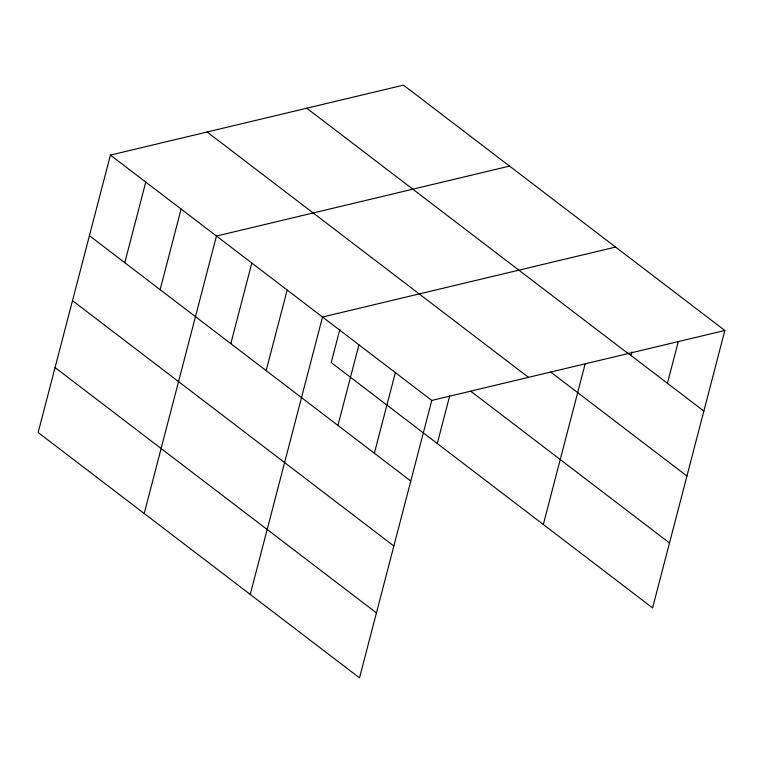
<?xml version="1.0" encoding="UTF-8"?>
<svg xmlns="http://www.w3.org/2000/svg" width="763" height="763" viewBox="0 0 763 763"><rect width="100%" height="100%" fill="white"/><g stroke="black" fill="none" stroke-linecap="round" stroke-linejoin="round"><path stroke-width="1.14" d="M724.85 330.484L403.484 85.132L110.416 155.089L38.15 432.516L359.516 677.868L431.782 400.432L724.85 330.484L652.584 607.911L331.218 362.568L339.831 329.521M124.77 262.682L145.762 182.071M160.116 289.673L181.117 209.062M144.197 513.48L216.463 236.053L509.531 166.105M230.817 343.646L251.819 263.044M266.173 370.637L287.165 290.026M250.254 594.444L322.511 317.017L615.588 247.069M337.942 425.43L358.934 344.819M374.356 453.241L395.358 372.63M437.275 443.532L449.741 395.673M543.323 524.496L585.087 364.142M631.011 355.482L631.907 352.029M667.434 383.293L678.231 341.834M627.272 352.63L703.858 411.095M306.774 108.222L628.14 353.574M550.695 372.029L686.938 476.045M207.126 131.999L528.492 377.351M470.933 391.362L669.504 542.96M110.416 155.089L431.782 400.432M89.414 235.691L410.78 481.043M72.504 300.641L393.861 545.993M55.07 367.566L376.436 612.908"/></g></svg>
